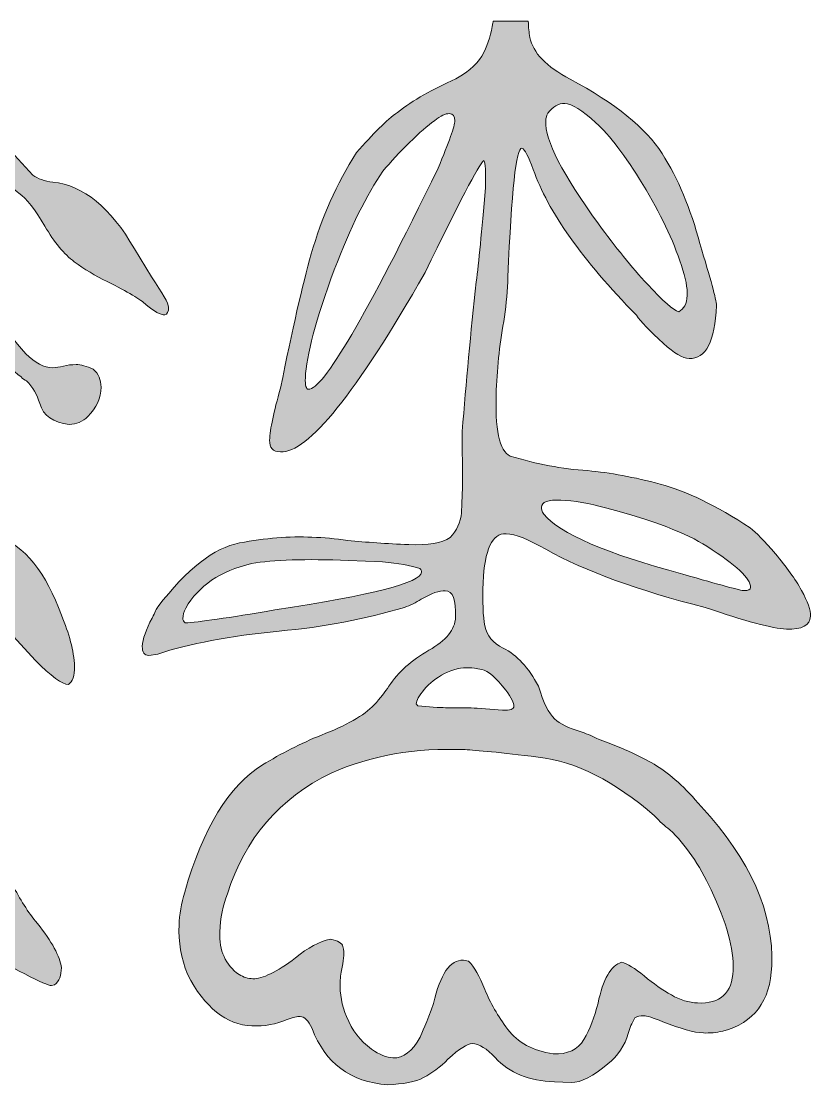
# Model space of a CAD drawing. Header units: inches. Extents: x -1.8 to 7.8, y -48 to 0.
# Drawn here: x 0.818 to 3.483, y -3.591 to 0 of the extents above; entities that cross this region are included whole.
import ezdxf

# ---------------------------------------------------------------- set-up
doc = ezdxf.new("R2010")
doc.units = ezdxf.units.IN
doc.header["$MEASUREMENT"] = 0
doc.layers.add('Layer 1', color=7, linetype='Continuous')

# ---------------------------------------------------------------- blocks, each defined once
blk = doc.blocks.new('block 2')
at = {"layer": 'Layer 1', "true_color": 0x231f20}
h = blk.add_hatch(color=250, dxfattribs=at)
h.dxf.hatch_style = 2
edge = h.paths.add_edge_path()
edge.add_spline(control_points=[(-0.2394, -1.5028), (-0.2394, -1.4958), (-0.2351, -1.4861), (-0.2263, -1.4739), (-0.1809, -1.4215), (-0.1188, -1.3402), (-0.0402, -1.2301), (0.0734, -1.0571), (0.1879, -0.9706), (0.3032, -0.9706), (0.3259, -0.9618), (0.3591, -0.9112), (0.4028, -0.8186), (0.4291, -0.7661), (0.4517, -0.7085), (0.471, -0.6456), (0.5042, -0.5477), (0.5208, -0.4769), (0.5208, -0.4332), (0.5208, -0.3965), (0.5147, -0.3528), (0.5025, -0.3022), (0.4937, -0.2707), (0.4858, -0.255), (0.4789, -0.255), (0.4771, -0.2567), (0.4745, -0.2646), (0.471, -0.2786), (0.4605, -0.303), (0.4527, -0.324), (0.4474, -0.3415), (0.4334, -0.3887), (0.4011, -0.4376), (0.3504, -0.4883), (0.3259, -0.5197), (0.3137, -0.5416), (0.3137, -0.5538), (0.3102, -0.5713), (0.3032, -0.5835), (0.2927, -0.5905), (0.2683, -0.6115), (0.2447, -0.622), (0.222, -0.622), (0.1853, -0.622), (0.1617, -0.6027), (0.1512, -0.5643), (0.1477, -0.5555), (0.1459, -0.5468), (0.1459, -0.5381), (0.1459, -0.5188), (0.1525, -0.5009), (0.1656, -0.4843), (0.1787, -0.4677), (0.1914, -0.4594), (0.2036, -0.4594), (0.2141, -0.4594), (0.2254, -0.4621), (0.2377, -0.4673), (0.2499, -0.4725), (0.2621, -0.4752), (0.2744, -0.4752), (0.2884, -0.4734), (0.3032, -0.4621), (0.319, -0.4411), (0.3836, -0.3484), (0.4159, -0.2567), (0.4159, -0.1658), (0.4159, -0.1169), (0.3993, -0.0741), (0.3661, -0.0374), (0.3591, -0.0286), (0.3521, -0.0194), (0.3452, -0.0099), (0.342, -0.0056), (0.3395, -0.0024), (0.3374, 0), (0.3374, 0), (0.4882, 0), (0.4882, 0), (0.5175, -0.0312), (0.5398, -0.0612), (0.5549, -0.0898), (0.623, -0.2261), (0.6947, -0.3371), (0.7698, -0.4227), (0.7698, -0.4227), (0.7698, -0.4254), (0.7698, -0.4254), (0.7698, -0.4254), (0.8563, -0.5197), (0.8563, -0.5197), (0.8738, -0.5319), (0.8965, -0.5398), (0.9245, -0.5433), (1.0276, -0.5538), (1.1193, -0.6289), (1.1998, -0.7688), (1.1998, -0.7688), (1.2574, -0.8631), (1.2574, -0.8631), (1.2958, -0.919), (1.3151, -0.9531), (1.3151, -0.9654), (1.3151, -0.9811), (1.3107, -0.9898), (1.302, -0.9916), (1.288, -0.9916), (1.267, -0.9802), (1.2391, -0.9575), (1.2216, -0.94), (1.1779, -0.9138), (1.108, -0.8789), (1.0678, -0.8596), (1.0307, -0.8373), (0.9966, -0.812), (0.9625, -0.7867), (0.9293, -0.7465), (0.897, -0.6914), (0.8646, -0.6364), (0.8354, -0.5992), (0.8092, -0.58), (0.7952, -0.5695), (0.7751, -0.5503), (0.7489, -0.5223), (0.7122, -0.4664), (0.6833, -0.4332), (0.6624, -0.4227), (0.6606, -0.4262), (0.6597, -0.4559), (0.6597, -0.5119), (0.665, -0.5748), (0.6676, -0.6359), (0.6676, -0.6954), (0.6676, -0.7845), (0.6759, -0.8557), (0.6925, -0.909), (0.7091, -0.9623), (0.7558, -1.0335), (0.8328, -1.1226), (0.8642, -1.1541), (0.8948, -1.1698), (0.9245, -1.1698), (0.935, -1.1698), (0.9468, -1.1681), (0.9599, -1.1646), (0.973, -1.1611), (0.9874, -1.1594), (1.0031, -1.1594), (1.0189, -1.1594), (1.0381, -1.1646), (1.0608, -1.1751), (1.0783, -1.1908), (1.087, -1.2109), (1.087, -1.2354), (1.087, -1.2721), (1.0722, -1.3053), (1.0425, -1.335), (1.025, -1.3524), (1.004, -1.3612), (0.9796, -1.3612), (0.9254, -1.356), (0.8921, -1.3324), (0.8799, -1.2904), (0.8712, -1.2607), (0.8563, -1.2354), (0.8354, -1.2144), (0.8284, -1.2109), (0.8223, -1.2065), (0.817, -1.2013), (0.7594, -1.1576), (0.7139, -1.0991), (0.6807, -1.0257), (0.6632, -0.9942), (0.6519, -0.9785), (0.6466, -0.9785), (0.6414, -0.9785), (0.6352, -0.9854), (0.6283, -0.9994), (0.5933, -1.1672), (0.5759, -1.2773), (0.5759, -1.3298), (0.5759, -1.3769), (0.5977, -1.4634), (0.6414, -1.5893), (0.6536, -1.6329), (0.665, -1.6653), (0.6755, -1.6863), (0.686, -1.7072), (0.7052, -1.723), (0.7331, -1.7334), (0.8292, -1.7719), (0.9026, -1.8628), (0.9533, -2.0061), (0.9796, -2.0672), (0.9944, -2.1249), (0.9979, -2.1791), (0.9979, -2.2105), (0.9909, -2.2306), (0.9769, -2.2394), (0.956, -2.2394), (0.9184, -2.2123), (0.8642, -2.1581), (0.8642, -2.1581), (0.7541, -2.0375), (0.7541, -2.0375), (0.6719, -1.9082), (0.6108, -1.7684), (0.5706, -1.6181), (0.5706, -1.6146), (0.5693, -1.6089), (0.5667, -1.6011), (0.5641, -1.5932), (0.561, -1.5823), (0.5575, -1.5683), (0.5505, -1.5386), (0.5418, -1.5237), (0.5313, -1.5237), (0.5138, -1.5237), (0.4963, -1.5709), (0.4789, -1.6653), (0.4509, -1.8365), (0.4369, -1.9711), (0.4369, -2.069), (0.4386, -2.1162), (0.4649, -2.1782), (0.5156, -2.2551), (0.5313, -2.2743), (0.5392, -2.2857), (0.5392, -2.2892), (0.5601, -2.3224), (0.5802, -2.339), (0.5995, -2.339), (0.5995, -2.339), (0.6283, -2.3364), (0.6283, -2.3364), (0.6807, -2.3364), (0.7191, -2.3521), (0.7436, -2.3836), (0.7541, -2.3958), (0.7594, -2.4089), (0.7594, -2.4229), (0.7594, -2.4456), (0.7467, -2.4674), (0.7213, -2.4884), (0.696, -2.5094), (0.6737, -2.5199), (0.6545, -2.5199), (0.6265, -2.5199), (0.6029, -2.4998), (0.5837, -2.4596), (0.568, -2.4298), (0.5562, -2.4111), (0.5483, -2.4032), (0.5405, -2.3953), (0.5304, -2.3836), (0.5182, -2.3678), (0.5147, -2.3608), (0.5033, -2.3433), (0.4841, -2.3154), (0.4649, -2.2874), (0.45, -2.2734), (0.4395, -2.2734), (0.4291, -2.2734), (0.4238, -2.2883), (0.4238, -2.318), (0.4238, -2.3617), (0.4395, -2.4456), (0.471, -2.5697), (0.4815, -2.6273), (0.4907, -2.6618), (0.4985, -2.6732), (0.5064, -2.6846), (0.5251, -2.6929), (0.5549, -2.6981), (0.6265, -2.7121), (0.6772, -2.7357), (0.7069, -2.7689), (0.7366, -2.8021), (0.7637, -2.851), (0.7882, -2.9157), (0.8126, -2.9646), (0.8406, -3.0083), (0.8721, -3.0468), (0.921, -3.1079), (0.9481, -3.1577), (0.9533, -3.1962), (0.9533, -3.2224), (0.9455, -3.2416), (0.9297, -3.2539), (0.9297, -3.2539), (0.9193, -3.2565), (0.9193, -3.2565), (0.9105, -3.2565), (0.8808, -3.2434), (0.8301, -3.2172), (0.7253, -3.1647), (0.6562, -3.1166), (0.623, -3.073), (0.5339, -2.9472), (0.4658, -2.8065), (0.4186, -2.6509), (0.4116, -2.6247), (0.4028, -2.5985), (0.3924, -2.5723), (0.3574, -2.4657), (0.3399, -2.3416), (0.3399, -2.2001), (0.3399, -2.1529), (0.3373, -2.1293), (0.3321, -2.1293), (0.3146, -2.1467), (0.2918, -2.1843), (0.2639, -2.242), (0.2202, -2.3014), (0.1984, -2.3608), (0.1984, -2.4202), (0.1984, -2.4202), (0.201, -2.4832), (0.201, -2.4832), (0.201, -2.5566), (0.173, -2.6439), (0.1171, -2.7453), (0.1066, -2.768), (0.0961, -2.7934), (0.0857, -2.8213), (0.0437, -2.9402), (0.0113, -2.9996), (-0.0113, -2.9996), (-0.0288, -2.9996), (-0.0446, -2.9812), (-0.0585, -2.9445), (-0.069, -2.9218), (-0.0743, -2.8816), (-0.0743, -2.8239), (-0.0743, -2.7558), (-0.0708, -2.7007), (-0.0638, -2.6588), (-0.0533, -2.6064), (-0.0349, -2.5627), (-0.0087, -2.5277), (-0.0018, -2.519), (0.0053, -2.5085), (0.0123, -2.4963), (0.0367, -2.4596), (0.0629, -2.4255), (0.0909, -2.394), (0.1014, -2.3836), (0.111, -2.3731), (0.1197, -2.3626), (0.1285, -2.3521), (0.1381, -2.3425), (0.1486, -2.3337), (0.1591, -2.325), (0.1678, -2.3154), (0.1748, -2.3049), (0.1922, -2.2664), (0.2315, -2.1992), (0.2927, -2.1031), (0.3259, -2.0402), (0.3425, -1.9921), (0.3425, -1.9589), (0.3425, -1.9082), (0.3574, -1.8173), (0.3871, -1.6863), (0.3958, -1.667), (0.4002, -1.6469), (0.4002, -1.626), (0.3985, -1.6207), (0.3958, -1.6181), (0.3924, -1.6181), (0.3888, -1.6181), (0.3548, -1.6504), (0.2901, -1.7151), (0.2656, -1.7413), (0.2237, -1.7797), (0.1643, -1.8304), (0.1468, -1.8426), (0.1355, -1.8636), (0.1302, -1.8934), (0.1267, -1.9091), (0.121, -1.9209), (0.1132, -1.9287), (0.1053, -1.9366), (0.0865, -1.9422), (0.0568, -1.9458), (-0.0183, -1.9458), (-0.0559, -1.916), (-0.0559, -1.8566), (-0.0559, -1.8409), (-0.0516, -1.8234), (-0.0428, -1.8042), (-0.0236, -1.7675), (0.0018, -1.7492), (0.0332, -1.7492), (0.0542, -1.7492), (0.0734, -1.7535), (0.0909, -1.7623), (0.1083, -1.771), (0.1241, -1.7754), (0.1381, -1.7754), (0.1643, -1.7719), (0.2001, -1.743), (0.2456, -1.6889), (0.3137, -1.6137), (0.3661, -1.5429), (0.4028, -1.4765), (0.4448, -1.3961), (0.4902, -1.1681), (0.5392, -0.7924), (0.5426, -0.7644), (0.5444, -0.7443), (0.5444, -0.7321), (0.5444, -0.7181), (0.5426, -0.7111), (0.5392, -0.7111), (0.5304, -0.7198), (0.5156, -0.746), (0.4946, -0.7897), (0.4789, -0.8229), (0.4605, -0.8561), (0.4395, -0.8894), (0.4116, -0.9382), (0.3941, -0.982), (0.3871, -1.0204), (0.3574, -1.1969), (0.222, -1.3367), (-0.0192, -1.4398), (-0.0192, -1.4398), (-0.069, -1.4713), (-0.069, -1.4713), (-0.111, -1.4992), (-0.1573, -1.5132), (-0.2079, -1.5132), (-0.2272, -1.5132), (-0.2377, -1.5097), (-0.2394, -1.5028)], knot_values=[0, 0, 0, 0, 1, 1, 1, 2, 2, 2, 3, 3, 3, 4, 4, 4, 5, 5, 5, 6, 6, 6, 7, 7, 7, 8, 8, 8, 9, 9, 9, 10, 10, 10, 11, 11, 11, 12, 12, 12, 13, 13, 13, 14, 14, 14, 15, 15, 15, 16, 16, 16, 17, 17, 17, 18, 18, 18, 19, 19, 19, 20, 20, 20, 21, 21, 21, 22, 22, 22, 23, 23, 23, 24, 24, 24, 25, 25, 25, 26, 26, 26, 27, 27, 27, 28, 28, 28, 29, 29, 29, 30, 30, 30, 31, 31, 31, 32, 32, 32, 33, 33, 33, 34, 34, 34, 35, 35, 35, 36, 36, 36, 37, 37, 37, 38, 38, 38, 39, 39, 39, 40, 40, 40, 41, 41, 41, 42, 42, 42, 43, 43, 43, 44, 44, 44, 45, 45, 45, 46, 46, 46, 47, 47, 47, 48, 48, 48, 49, 49, 49, 50, 50, 50, 51, 51, 51, 52, 52, 52, 53, 53, 53, 54, 54, 54, 55, 55, 55, 56, 56, 56, 57, 57, 57, 58, 58, 58, 59, 59, 59, 60, 60, 60, 61, 61, 61, 62, 62, 62, 63, 63, 63, 64, 64, 64, 65, 65, 65, 66, 66, 66, 67, 67, 67, 68, 68, 68, 69, 69, 69, 70, 70, 70, 71, 71, 71, 72, 72, 72, 73, 73, 73, 74, 74, 74, 75, 75, 75, 76, 76, 76, 77, 77, 77, 78, 78, 78, 79, 79, 79, 80, 80, 80, 81, 81, 81, 82, 82, 82, 83, 83, 83, 84, 84, 84, 85, 85, 85, 86, 86, 86, 87, 87, 87, 88, 88, 88, 89, 89, 89, 90, 90, 90, 91, 91, 91, 92, 92, 92, 93, 93, 93, 94, 94, 94, 95, 95, 95, 96, 96, 96, 97, 97, 97, 98, 98, 98, 99, 99, 99, 100, 100, 100, 101, 101, 101, 102, 102, 102, 103, 103, 103, 104, 104, 104, 105, 105, 105, 106, 106, 106, 107, 107, 107, 108, 108, 108, 109, 109, 109, 110, 110, 110, 111, 111, 111, 112, 112, 112, 113, 113, 113, 114, 114, 114, 115, 115, 115, 116, 116, 116, 117, 117, 117, 118, 118, 118, 119, 119, 119, 120, 120, 120, 121, 121, 121, 122, 122, 122, 123, 123, 123, 124, 124, 124, 125, 125, 125, 126, 126, 126, 127, 127, 127, 128, 128, 128, 129, 129, 129, 130, 130, 130, 131, 131, 131, 132, 132, 132, 133, 133, 133, 134, 134, 134, 135, 135, 135, 136, 136, 136, 137, 137, 137, 138, 138, 138, 139, 139, 139, 140, 140, 140, 141, 141, 141, 142, 142, 142, 143, 143, 143, 144, 144, 144, 145, 145, 145, 145], degree=3, periodic=1)
h = blk.add_hatch(color=250, dxfattribs=at)
h.dxf.hatch_style = 2
edge = h.paths.add_edge_path()
edge.add_spline(control_points=[(1.2488, -2.1417), (1.2488, -2.1417), (1.2785, -2.137), (1.2785, -2.137), (1.3842, -2.102), (1.521, -2.0761), (1.689, -2.0593), (1.839, -2.0458), (1.9798, -2.0191), (2.1113, -1.9792), (2.1313, -1.9722), (2.1504, -1.9631), (2.1685, -1.952), (2.2028, -1.9318), (2.2298, -1.9221), (2.2494, -1.9229), (2.2749, -1.9239), (2.2865, -1.9539), (2.2841, -2.0128), (2.2824, -2.0541), (2.2524, -2.0912), (2.194, -2.1242), (2.1355, -2.1573), (2.0906, -2.1978), (2.0591, -2.2456), (2.0465, -2.2648), (2.0299, -2.2858), (2.0093, -2.3085), (1.9744, -2.3445), (1.915, -2.3785), (1.831, -2.4105), (1.761, -2.4391), (1.6947, -2.4728), (1.6321, -2.5115), (1.519, -2.5817), (1.4316, -2.7247), (1.3696, -2.9406), (1.3582, -2.9795), (1.3517, -3.0166), (1.3503, -3.0519), (1.348, -3.1089), (1.3575, -3.1644), (1.3789, -3.2184), (1.4373, -3.331), (1.5096, -3.389), (1.5961, -3.3926), (1.6393, -3.3943), (1.679, -3.3871), (1.7151, -3.3709), (1.735, -3.3638), (1.7499, -3.3605), (1.7597, -3.3609), (1.7735, -3.3614), (1.7867, -3.3748), (1.7994, -3.4009), (1.8438, -3.5188), (1.9288, -3.5823), (2.0543, -3.5913), (2.1075, -3.5896), (2.1482, -3.5814), (2.1763, -3.5668), (2.2045, -3.5522), (2.2319, -3.5317), (2.2585, -3.5052), (2.2974, -3.4695), (2.3246, -3.4518), (2.3404, -3.4525), (2.364, -3.4534), (2.3899, -3.4693), (2.4181, -3.4999), (2.4652, -3.5511), (2.532, -3.5784), (2.6184, -3.5819), (2.6184, -3.5819), (2.6744, -3.5842), (2.6744, -3.5842), (2.7079, -3.5836), (2.7491, -3.5626), (2.798, -3.5213), (2.8326, -3.4933), (2.8556, -3.4588), (2.8672, -3.4179), (2.8718, -3.4004), (2.8794, -3.383), (2.89, -3.3657), (2.898, -3.3602), (2.908, -3.3576), (2.9198, -3.3581), (2.9296, -3.3585), (2.9509, -3.3653), (2.9839, -3.3784), (3.0439, -3.4026), (3.0896, -3.4152), (3.121, -3.4165), (3.1426, -3.4174), (3.1644, -3.4153), (3.1862, -3.4103), (3.2916, -3.3831), (3.3468, -3.3096), (3.3517, -3.1898), (3.359, -3.0111), (3.2797, -2.8317), (3.1139, -2.6518), (3.0594, -2.5886), (3.0092, -2.5427), (2.9631, -2.5143), (2.9171, -2.4858), (2.8523, -2.4561), (2.769, -2.4252), (2.742, -2.4123), (2.7207, -2.4035), (2.7051, -2.3989), (2.6662, -2.3875), (2.6373, -2.3731), (2.6184, -2.3556), (2.5994, -2.3381), (2.5812, -2.3014), (2.5638, -2.2456), (2.531, -2.1833), (2.4914, -2.1404), (2.4451, -2.1168), (2.4104, -2.0996), (2.3898, -2.0747), (2.3833, -2.042), (2.3767, -2.0092), (2.3748, -1.9604), (2.3774, -1.8956), (2.382, -1.7836), (2.4079, -1.7286), (2.455, -1.7306), (2.4864, -1.7318), (2.531, -1.7494), (2.5886, -1.7832), (2.7233, -1.8576), (2.9026, -1.923), (3.1266, -1.9793), (3.2624, -2.0262), (3.3539, -2.0506), (3.4011, -2.0526), (3.4541, -2.0547), (3.4813, -2.0401), (3.4826, -2.0087), (3.4834, -1.989), (3.4732, -1.9601), (3.4522, -1.9218), (3.4311, -1.8836), (3.4018, -1.8426), (3.3642, -1.7987), (3.3266, -1.7549), (3.2983, -1.7257), (3.2793, -1.7111), (3.1643, -1.6356), (3.063, -1.5862), (2.9754, -1.5629), (2.8878, -1.5397), (2.8058, -1.5245), (2.7294, -1.5174), (2.645, -1.5121), (2.558, -1.4957), (2.4687, -1.4684), (2.432, -1.4512), (2.4163, -1.3768), (2.4217, -1.2452), (2.4251, -1.1626), (2.4344, -1.0804), (2.4495, -0.9984), (2.4553, -0.9534), (2.4591, -0.9083), (2.4609, -0.8631), (2.4728, -0.5724), (2.4886, -0.4274), (2.5082, -0.4282), (2.5179, -0.4325), (2.5307, -0.4567), (2.5466, -0.5006), (2.5959, -0.6423), (2.7122, -0.8065), (2.8954, -0.993), (2.9083, -1.0132), (2.9385, -1.0449), (2.986, -1.0882), (3.022, -1.1211), (3.0508, -1.138), (3.0724, -1.1389), (3.1294, -1.1412), (3.1604, -1.0815), (3.1653, -0.9597), (3.1642, -0.94), (3.1454, -0.8704), (3.109, -0.7508), (3.0783, -0.6335), (3.0357, -0.5319), (2.9812, -0.446), (2.9267, -0.3602), (2.8233, -0.2768), (2.6712, -0.1958), (2.5903, -0.1531), (2.545, -0.106), (2.5353, -0.0544), (2.5319, -0.0381), (2.5301, -0.0199), (2.5297, 0), (2.5297, 0), (2.4112, 0), (2.4112, 0), (2.411, -0.0017), (2.4106, -0.0034), (2.4104, -0.0051), (2.405, -0.0403), (2.3948, -0.0738), (2.3797, -0.1056), (2.3646, -0.1375), (2.333, -0.1672), (2.2846, -0.1947), (2.2065, -0.2289), (2.141, -0.2666), (2.0881, -0.3077), (2.0517, -0.3338), (2.0055, -0.3791), (1.9498, -0.4437), (1.8825, -0.5492), (1.8316, -0.6632), (1.7971, -0.7858), (1.7672, -0.8908), (1.7325, -1.0419), (1.693, -1.239), (1.67, -1.3188), (1.6578, -1.3773), (1.6563, -1.4146), (1.6552, -1.4401), (1.6675, -1.4534), (1.693, -1.4544), (1.7853, -1.4582), (1.948, -1.2563), (2.1811, -0.8487), (2.295, -0.6133), (2.3612, -0.4871), (2.3796, -0.4701), (2.3852, -0.4783), (2.3869, -0.5088), (2.3847, -0.5618), (2.3727, -0.7109), (2.3625, -0.8168), (2.354, -0.8794), (2.3352, -1.0518), (2.3194, -1.2203), (2.3068, -1.3851), (2.3058, -1.4106), (2.306, -1.4416), (2.3074, -1.4781), (2.3089, -1.5146), (2.3079, -1.575), (2.3044, -1.6595), (2.3011, -1.6928), (2.2881, -1.7208), (2.2656, -1.7435), (2.2373, -1.762), (2.1907, -1.7699), (2.1259, -1.7673), (2.0512, -1.7642), (1.9826, -1.7595), (1.9199, -1.753), (1.8788, -1.7474), (1.8386, -1.7437), (1.7993, -1.7421), (1.7227, -1.739), (1.6413, -1.7455), (1.555, -1.7617), (1.4688, -1.7778), (1.3768, -1.8498), (1.2791, -1.9776), (1.2749, -1.9834), (1.2685, -1.9959), (1.2598, -2.0152), (1.2386, -2.0538), (1.2274, -2.0858), (1.2264, -2.1113), (1.2256, -2.1309), (1.233, -2.1411), (1.2488, -2.1417)], knot_values=[0, 0, 0, 0, 1, 1, 1, 2, 2, 2, 3, 3, 3, 4, 4, 4, 5, 5, 5, 6, 6, 6, 7, 7, 7, 8, 8, 8, 9, 9, 9, 10, 10, 10, 11, 11, 11, 12, 12, 12, 13, 13, 13, 14, 14, 14, 15, 15, 15, 16, 16, 16, 17, 17, 17, 18, 18, 18, 19, 19, 19, 20, 20, 20, 21, 21, 21, 22, 22, 22, 23, 23, 23, 24, 24, 24, 25, 25, 25, 26, 26, 26, 27, 27, 27, 28, 28, 28, 29, 29, 29, 30, 30, 30, 31, 31, 31, 32, 32, 32, 33, 33, 33, 34, 34, 34, 35, 35, 35, 36, 36, 36, 37, 37, 37, 38, 38, 38, 39, 39, 39, 40, 40, 40, 41, 41, 41, 42, 42, 42, 43, 43, 43, 44, 44, 44, 45, 45, 45, 46, 46, 46, 47, 47, 47, 48, 48, 48, 49, 49, 49, 50, 50, 50, 51, 51, 51, 52, 52, 52, 53, 53, 53, 54, 54, 54, 55, 55, 55, 56, 56, 56, 57, 57, 57, 58, 58, 58, 59, 59, 59, 60, 60, 60, 61, 61, 61, 62, 62, 62, 63, 63, 63, 64, 64, 64, 65, 65, 65, 66, 66, 66, 67, 67, 67, 68, 68, 68, 69, 69, 69, 70, 70, 70, 71, 71, 71, 72, 72, 72, 73, 73, 73, 74, 74, 74, 75, 75, 75, 76, 76, 76, 77, 77, 77, 78, 78, 78, 79, 79, 79, 80, 80, 80, 81, 81, 81, 82, 82, 82, 83, 83, 83, 84, 84, 84, 85, 85, 85, 86, 86, 86, 87, 87, 87, 88, 88, 88, 89, 89, 89, 90, 90, 90, 91, 91, 91, 92, 92, 92, 93, 93, 93, 93], degree=3, periodic=1)
edge = h.paths.add_edge_path()
edge.add_spline(control_points=[(2.6397, -1.6171), (2.6829, -1.6189), (2.7347, -1.6279), (2.795, -1.6441), (2.9527, -1.686), (3.065, -1.7289), (3.1321, -1.773), (3.2318, -1.8361), (3.2811, -1.8824), (3.2799, -1.9118), (3.2796, -1.9197), (3.2725, -1.9233), (3.2588, -1.9228), (3.247, -1.9223), (3.1779, -1.9037), (3.0515, -1.8671), (2.7927, -1.7975), (2.636, -1.7301), (2.5817, -1.6649), (2.5762, -1.6548), (2.5735, -1.6469), (2.5738, -1.641), (2.5745, -1.6233), (2.5965, -1.6153), (2.6397, -1.6171)], knot_values=[0, 0, 0, 0, 1, 1, 1, 2, 2, 2, 3, 3, 3, 4, 4, 4, 5, 5, 5, 6, 6, 6, 7, 7, 7, 8, 8, 8, 8], degree=3, periodic=1)
edge = h.paths.add_edge_path()
edge.add_spline(control_points=[(2.5957, -0.3107), (2.6123, -0.2878), (2.6315, -0.2768), (2.6531, -0.2777), (2.6767, -0.2786), (2.7117, -0.3003), (2.7582, -0.3425), (2.8046, -0.3847), (2.8574, -0.4542), (2.9164, -0.5511), (2.9754, -0.648), (3.0189, -0.7393), (3.0469, -0.825), (3.0609, -0.8669), (3.0674, -0.9007), (3.0664, -0.9262), (3.0652, -0.9537), (3.0556, -0.972), (3.0376, -0.9811), (3.02, -0.9764), (2.9849, -0.9455), (2.9322, -0.8882), (2.8794, -0.831), (2.8241, -0.7628), (2.7664, -0.6837), (2.6452, -0.5174), (2.586, -0.4018), (2.5887, -0.337), (2.5891, -0.3272), (2.5914, -0.3184), (2.5957, -0.3107)], knot_values=[0, 0, 0, 0, 1, 1, 1, 2, 2, 2, 3, 3, 3, 4, 4, 4, 5, 5, 5, 6, 6, 6, 7, 7, 7, 8, 8, 8, 9, 9, 9, 10, 10, 10, 10], degree=3, periodic=1)
edge = h.paths.add_edge_path()
edge.add_spline(control_points=[(2.2251, -0.4963), (1.9823, -0.996), (1.8363, -1.2448), (1.7872, -1.2428), (1.7794, -1.2425), (1.776, -1.2296), (1.777, -1.2041), (1.7801, -1.1294), (1.8126, -1.0078), (1.8746, -0.8391), (1.9296, -0.6958), (1.9843, -0.5849), (2.0387, -0.5064), (2.0656, -0.474), (2.0954, -0.4418), (2.1282, -0.4097), (2.1959, -0.3436), (2.2405, -0.311), (2.2621, -0.3119), (2.2758, -0.3124), (2.2824, -0.3206), (2.2818, -0.3363), (2.281, -0.354), (2.2621, -0.4073), (2.2251, -0.4963)], knot_values=[0, 0, 0, 0, 1, 1, 1, 2, 2, 2, 3, 3, 3, 4, 4, 4, 5, 5, 5, 6, 6, 6, 7, 7, 7, 8, 8, 8, 8], degree=3, periodic=1)
edge = h.paths.add_edge_path()
edge.add_spline(control_points=[(2.5629, -2.4846), (2.6902, -2.4997), (2.8213, -2.566), (2.9562, -2.6837), (2.9731, -2.7021), (2.9902, -2.7176), (3.0074, -2.7301), (3.0605, -2.7794), (3.1069, -2.8473), (3.1467, -2.9335), (3.1993, -3.0419), (3.2242, -3.1325), (3.2212, -3.2051), (3.2181, -3.2817), (3.1782, -3.3185), (3.1016, -3.3153), (3.0721, -3.3141), (3.0424, -3.3051), (3.0127, -3.2881), (2.9828, -3.2712), (2.9522, -3.2498), (2.9208, -3.2238), (2.8894, -3.198), (2.864, -3.1827), (2.8445, -3.1779), (2.8087, -3.1883), (2.7822, -3.2344), (2.7651, -3.3164), (2.7533, -3.3631), (2.7374, -3.4038), (2.7173, -3.4384), (2.6971, -3.473), (2.6625, -3.4893), (2.6135, -3.4873), (2.545, -3.4766), (2.494, -3.4489), (2.4604, -3.4043), (2.4268, -3.3596), (2.4011, -3.3148), (2.3833, -3.2698), (2.3654, -3.2248), (2.347, -3.193), (2.3281, -3.1745), (2.3281, -3.1745), (2.3106, -3.1709), (2.3106, -3.1709), (2.2654, -3.169), (2.2319, -3.2178), (2.2101, -3.3173), (2.1859, -3.3812), (2.1706, -3.419), (2.1642, -3.4305), (2.1386, -3.4787), (2.1081, -3.502), (2.0728, -3.5006), (2.0512, -3.4997), (2.027, -3.4899), (2.0002, -3.471), (1.9619, -3.4439), (1.9339, -3.4074), (1.9161, -3.3614), (1.9, -3.3233), (1.8927, -3.2847), (1.8943, -3.2454), (1.8951, -3.2258), (1.8973, -3.2086), (1.9009, -3.194), (1.9044, -3.1794), (1.9064, -3.1662), (1.9069, -3.1544), (1.9072, -3.1465), (1.9061, -3.1366), (1.9037, -3.1247), (1.9012, -3.1128), (1.8873, -3.1044), (1.8619, -3.0994), (1.8242, -3.1077), (1.785, -3.1287), (1.7442, -3.1625), (1.6793, -3.211), (1.6311, -3.2346), (1.5997, -3.2333), (1.5839, -3.2327), (1.5684, -3.2281), (1.553, -3.2196), (1.5071, -3.1863), (1.4855, -3.1382), (1.4881, -3.0753), (1.49, -3.0281), (1.4986, -2.9852), (1.514, -2.9465), (1.5728, -2.76), (1.6895, -2.6241), (1.8642, -2.5387), (1.9984, -2.4793), (2.149, -2.453), (2.316, -2.4598), (2.3533, -2.4613), (2.4356, -2.4696), (2.5629, -2.4846)], knot_values=[0, 0, 0, 0, 1, 1, 1, 2, 2, 2, 3, 3, 3, 4, 4, 4, 5, 5, 5, 6, 6, 6, 7, 7, 7, 8, 8, 8, 9, 9, 9, 10, 10, 10, 11, 11, 11, 12, 12, 12, 13, 13, 13, 14, 14, 14, 15, 15, 15, 16, 16, 16, 17, 17, 17, 18, 18, 18, 19, 19, 19, 20, 20, 20, 21, 21, 21, 22, 22, 22, 23, 23, 23, 24, 24, 24, 25, 25, 25, 26, 26, 26, 27, 27, 27, 28, 28, 28, 29, 29, 29, 30, 30, 30, 31, 31, 31, 32, 32, 32, 33, 33, 33, 33], degree=3, periodic=1)
edge = h.paths.add_edge_path()
edge.add_spline(control_points=[(2.3332, -2.1831), (2.3391, -2.1833), (2.3523, -2.1853), (2.3728, -2.1891), (2.3933, -2.1929), (2.4204, -2.2161), (2.4541, -2.2588), (2.4727, -2.2852), (2.4818, -2.3033), (2.4814, -2.3131), (2.481, -2.3229), (2.468, -2.3273), (2.4425, -2.3262), (2.4425, -2.3262), (2.3572, -2.3198), (2.3572, -2.3198), (2.3296, -2.3187), (2.3046, -2.3182), (2.282, -2.3182), (2.2593, -2.3183), (2.2392, -2.3179), (2.2215, -2.3172), (2.2215, -2.3172), (2.1568, -2.3116), (2.1568, -2.3116), (2.1568, -2.3116), (2.1511, -2.3055), (2.1511, -2.3055), (2.1516, -2.2937), (2.1606, -2.2774), (2.1782, -2.2564), (2.1958, -2.2355), (2.2186, -2.2177), (2.2468, -2.2031), (2.2749, -2.1886), (2.3038, -2.1818), (2.3332, -2.1831)], knot_values=[0, 0, 0, 0, 1, 1, 1, 2, 2, 2, 3, 3, 3, 4, 4, 4, 5, 5, 5, 6, 6, 6, 7, 7, 7, 8, 8, 8, 9, 9, 9, 10, 10, 10, 11, 11, 11, 12, 12, 12, 12], degree=3, periodic=1)
edge = h.paths.add_edge_path()
edge.add_spline(control_points=[(1.3734, -1.9815), (1.4158, -1.9065), (1.4896, -1.8564), (1.595, -1.8312), (1.6683, -1.8184), (1.7776, -1.815), (1.923, -1.821), (1.923, -1.821), (2.0379, -1.8257), (2.0379, -1.8257), (2.0909, -1.8298), (2.1329, -1.8374), (2.1639, -1.8485), (2.1677, -1.8526), (2.1695, -1.8566), (2.1693, -1.8605), (2.1679, -1.8959), (2.0028, -1.9384), (1.6742, -1.9879), (1.5156, -2.0149), (1.4147, -2.0295), (1.3713, -2.0316), (1.3656, -2.0274), (1.3629, -2.0224), (1.3631, -2.0165), (1.3635, -2.0067), (1.3669, -1.995), (1.3734, -1.9815)], knot_values=[0, 0, 0, 0, 1, 1, 1, 2, 2, 2, 3, 3, 3, 4, 4, 4, 5, 5, 5, 6, 6, 6, 7, 7, 7, 8, 8, 8, 9, 9, 9, 9], degree=3, periodic=1)
at = {"layer": 'Layer 1', "lineweight": 0}
for points, knots in [([(-0.2394, -1.5028), (-0.2394, -1.4958), (-0.2351, -1.4861), (-0.2263, -1.4739), (-0.1809, -1.4215), (-0.1188, -1.3402), (-0.0402, -1.2301), (0.0734, -1.0571), (0.1879, -0.9706), (0.3032, -0.9706), (0.3259, -0.9618), (0.3591, -0.9112), (0.4028, -0.8186), (0.4291, -0.7661), (0.4517, -0.7085), (0.471, -0.6456), (0.5042, -0.5477), (0.5208, -0.4769), (0.5208, -0.4332), (0.5208, -0.3965), (0.5147, -0.3528), (0.5025, -0.3022), (0.4937, -0.2707), (0.4858, -0.255), (0.4789, -0.255), (0.4771, -0.2567), (0.4745, -0.2646), (0.471, -0.2786), (0.4605, -0.303), (0.4527, -0.324), (0.4474, -0.3415), (0.4334, -0.3887), (0.4011, -0.4376), (0.3504, -0.4883), (0.3259, -0.5197), (0.3137, -0.5416), (0.3137, -0.5538), (0.3102, -0.5713), (0.3032, -0.5835), (0.2927, -0.5905), (0.2683, -0.6115), (0.2447, -0.622), (0.222, -0.622), (0.1853, -0.622), (0.1617, -0.6027), (0.1512, -0.5643), (0.1477, -0.5555), (0.1459, -0.5468), (0.1459, -0.5381), (0.1459, -0.5188), (0.1525, -0.5009), (0.1656, -0.4843), (0.1787, -0.4677), (0.1914, -0.4594), (0.2036, -0.4594), (0.2141, -0.4594), (0.2254, -0.4621), (0.2377, -0.4673), (0.2499, -0.4725), (0.2621, -0.4752), (0.2744, -0.4752), (0.2884, -0.4734), (0.3032, -0.4621), (0.319, -0.4411), (0.3836, -0.3484), (0.4159, -0.2567), (0.4159, -0.1658), (0.4159, -0.1169), (0.3993, -0.0741), (0.3661, -0.0374), (0.3591, -0.0286), (0.3521, -0.0194), (0.3452, -0.0099), (0.342, -0.0056), (0.3395, -0.0024), (0.3374, 0), (0.3374, 0), (0.4882, 0), (0.4882, 0), (0.5175, -0.0312), (0.5398, -0.0612), (0.5549, -0.0898), (0.623, -0.2261), (0.6947, -0.3371), (0.7698, -0.4227), (0.7698, -0.4227), (0.7698, -0.4254), (0.7698, -0.4254), (0.7698, -0.4254), (0.8563, -0.5197), (0.8563, -0.5197), (0.8738, -0.5319), (0.8965, -0.5398), (0.9245, -0.5433), (1.0276, -0.5538), (1.1193, -0.6289), (1.1998, -0.7688), (1.1998, -0.7688), (1.2574, -0.8631), (1.2574, -0.8631), (1.2958, -0.919), (1.3151, -0.9531), (1.3151, -0.9654), (1.3151, -0.9811), (1.3107, -0.9898), (1.302, -0.9916), (1.288, -0.9916), (1.267, -0.9802), (1.2391, -0.9575), (1.2216, -0.94), (1.1779, -0.9138), (1.108, -0.8789), (1.0678, -0.8596), (1.0307, -0.8373), (0.9966, -0.812), (0.9625, -0.7867), (0.9293, -0.7465), (0.897, -0.6914), (0.8646, -0.6364), (0.8354, -0.5992), (0.8092, -0.58), (0.7952, -0.5695), (0.7751, -0.5503), (0.7489, -0.5223), (0.7122, -0.4664), (0.6833, -0.4332), (0.6624, -0.4227), (0.6606, -0.4262), (0.6597, -0.4559), (0.6597, -0.5119), (0.665, -0.5748), (0.6676, -0.6359), (0.6676, -0.6954), (0.6676, -0.7845), (0.6759, -0.8557), (0.6925, -0.909), (0.7091, -0.9623), (0.7558, -1.0335), (0.8328, -1.1226), (0.8642, -1.1541), (0.8948, -1.1698), (0.9245, -1.1698), (0.935, -1.1698), (0.9468, -1.1681), (0.9599, -1.1646), (0.973, -1.1611), (0.9874, -1.1594), (1.0031, -1.1594), (1.0189, -1.1594), (1.0381, -1.1646), (1.0608, -1.1751), (1.0783, -1.1908), (1.087, -1.2109), (1.087, -1.2354), (1.087, -1.2721), (1.0722, -1.3053), (1.0425, -1.335), (1.025, -1.3524), (1.004, -1.3612), (0.9796, -1.3612), (0.9254, -1.356), (0.8921, -1.3324), (0.8799, -1.2904), (0.8712, -1.2607), (0.8563, -1.2354), (0.8354, -1.2144), (0.8284, -1.2109), (0.8223, -1.2065), (0.817, -1.2013), (0.7594, -1.1576), (0.7139, -1.0991), (0.6807, -1.0257), (0.6632, -0.9942), (0.6519, -0.9785), (0.6466, -0.9785), (0.6414, -0.9785), (0.6352, -0.9854), (0.6283, -0.9994), (0.5933, -1.1672), (0.5759, -1.2773), (0.5759, -1.3298), (0.5759, -1.3769), (0.5977, -1.4634), (0.6414, -1.5893), (0.6536, -1.6329), (0.665, -1.6653), (0.6755, -1.6863), (0.686, -1.7072), (0.7052, -1.723), (0.7331, -1.7334), (0.8292, -1.7719), (0.9026, -1.8628), (0.9533, -2.0061), (0.9796, -2.0672), (0.9944, -2.1249), (0.9979, -2.1791), (0.9979, -2.2105), (0.9909, -2.2306), (0.9769, -2.2394), (0.956, -2.2394), (0.9184, -2.2123), (0.8642, -2.1581), (0.8642, -2.1581), (0.7541, -2.0375), (0.7541, -2.0375), (0.6719, -1.9082), (0.6108, -1.7684), (0.5706, -1.6181), (0.5706, -1.6146), (0.5693, -1.6089), (0.5667, -1.6011), (0.5641, -1.5932), (0.561, -1.5823), (0.5575, -1.5683), (0.5505, -1.5386), (0.5418, -1.5237), (0.5313, -1.5237), (0.5138, -1.5237), (0.4963, -1.5709), (0.4789, -1.6653), (0.4509, -1.8365), (0.4369, -1.9711), (0.4369, -2.069), (0.4386, -2.1162), (0.4649, -2.1782), (0.5156, -2.2551), (0.5313, -2.2743), (0.5392, -2.2857), (0.5392, -2.2892), (0.5601, -2.3224), (0.5802, -2.339), (0.5995, -2.339), (0.5995, -2.339), (0.6283, -2.3364), (0.6283, -2.3364), (0.6807, -2.3364), (0.7191, -2.3521), (0.7436, -2.3836), (0.7541, -2.3958), (0.7594, -2.4089), (0.7594, -2.4229), (0.7594, -2.4456), (0.7467, -2.4674), (0.7213, -2.4884), (0.696, -2.5094), (0.6737, -2.5199), (0.6545, -2.5199), (0.6265, -2.5199), (0.6029, -2.4998), (0.5837, -2.4596), (0.568, -2.4298), (0.5562, -2.4111), (0.5483, -2.4032), (0.5405, -2.3953), (0.5304, -2.3836), (0.5182, -2.3678), (0.5147, -2.3608), (0.5033, -2.3433), (0.4841, -2.3154), (0.4649, -2.2874), (0.45, -2.2734), (0.4395, -2.2734), (0.4291, -2.2734), (0.4238, -2.2883), (0.4238, -2.318), (0.4238, -2.3617), (0.4395, -2.4456), (0.471, -2.5697), (0.4815, -2.6273), (0.4907, -2.6618), (0.4985, -2.6732), (0.5064, -2.6846), (0.5251, -2.6929), (0.5549, -2.6981), (0.6265, -2.7121), (0.6772, -2.7357), (0.7069, -2.7689), (0.7366, -2.8021), (0.7637, -2.851), (0.7882, -2.9157), (0.8126, -2.9646), (0.8406, -3.0083), (0.8721, -3.0468), (0.921, -3.1079), (0.9481, -3.1577), (0.9533, -3.1962), (0.9533, -3.2224), (0.9455, -3.2416), (0.9297, -3.2539), (0.9297, -3.2539), (0.9193, -3.2565), (0.9193, -3.2565), (0.9105, -3.2565), (0.8808, -3.2434), (0.8301, -3.2172), (0.7253, -3.1647), (0.6562, -3.1166), (0.623, -3.073), (0.5339, -2.9472), (0.4658, -2.8065), (0.4186, -2.6509), (0.4116, -2.6247), (0.4028, -2.5985), (0.3924, -2.5723), (0.3574, -2.4657), (0.3399, -2.3416), (0.3399, -2.2001), (0.3399, -2.1529), (0.3373, -2.1293), (0.3321, -2.1293), (0.3146, -2.1467), (0.2918, -2.1843), (0.2639, -2.242), (0.2202, -2.3014), (0.1984, -2.3608), (0.1984, -2.4202), (0.1984, -2.4202), (0.201, -2.4832), (0.201, -2.4832), (0.201, -2.5566), (0.173, -2.6439), (0.1171, -2.7453), (0.1066, -2.768), (0.0961, -2.7934), (0.0857, -2.8213), (0.0437, -2.9402), (0.0113, -2.9996), (-0.0113, -2.9996), (-0.0288, -2.9996), (-0.0446, -2.9812), (-0.0585, -2.9445), (-0.069, -2.9218), (-0.0743, -2.8816), (-0.0743, -2.8239), (-0.0743, -2.7558), (-0.0708, -2.7007), (-0.0638, -2.6588), (-0.0533, -2.6064), (-0.0349, -2.5627), (-0.0087, -2.5277), (-0.0018, -2.519), (0.0053, -2.5085), (0.0123, -2.4963), (0.0367, -2.4596), (0.0629, -2.4255), (0.0909, -2.394), (0.1014, -2.3836), (0.111, -2.3731), (0.1197, -2.3626), (0.1285, -2.3521), (0.1381, -2.3425), (0.1486, -2.3337), (0.1591, -2.325), (0.1678, -2.3154), (0.1748, -2.3049), (0.1922, -2.2664), (0.2315, -2.1992), (0.2927, -2.1031), (0.3259, -2.0402), (0.3425, -1.9921), (0.3425, -1.9589), (0.3425, -1.9082), (0.3574, -1.8173), (0.3871, -1.6863), (0.3958, -1.667), (0.4002, -1.6469), (0.4002, -1.626), (0.3985, -1.6207), (0.3958, -1.6181), (0.3924, -1.6181), (0.3888, -1.6181), (0.3548, -1.6504), (0.2901, -1.7151), (0.2656, -1.7413), (0.2237, -1.7797), (0.1643, -1.8304), (0.1468, -1.8426), (0.1355, -1.8636), (0.1302, -1.8934), (0.1267, -1.9091), (0.121, -1.9209), (0.1132, -1.9287), (0.1053, -1.9366), (0.0865, -1.9422), (0.0568, -1.9458), (-0.0183, -1.9458), (-0.0559, -1.916), (-0.0559, -1.8566), (-0.0559, -1.8409), (-0.0516, -1.8234), (-0.0428, -1.8042), (-0.0236, -1.7675), (0.0018, -1.7492), (0.0332, -1.7492), (0.0542, -1.7492), (0.0734, -1.7535), (0.0909, -1.7623), (0.1083, -1.771), (0.1241, -1.7754), (0.1381, -1.7754), (0.1643, -1.7719), (0.2001, -1.743), (0.2456, -1.6889), (0.3137, -1.6137), (0.3661, -1.5429), (0.4028, -1.4765), (0.4448, -1.3961), (0.4902, -1.1681), (0.5392, -0.7924), (0.5426, -0.7644), (0.5444, -0.7443), (0.5444, -0.7321), (0.5444, -0.7181), (0.5426, -0.7111), (0.5392, -0.7111), (0.5304, -0.7198), (0.5156, -0.746), (0.4946, -0.7897), (0.4789, -0.8229), (0.4605, -0.8561), (0.4395, -0.8894), (0.4116, -0.9382), (0.3941, -0.982), (0.3871, -1.0204), (0.3574, -1.1969), (0.222, -1.3367), (-0.0192, -1.4398), (-0.0192, -1.4398), (-0.069, -1.4713), (-0.069, -1.4713), (-0.111, -1.4992), (-0.1573, -1.5132), (-0.2079, -1.5132), (-0.2272, -1.5132), (-0.2377, -1.5097), (-0.2394, -1.5028)], [0, 0, 0, 0, 1, 1, 1, 2, 2, 2, 3, 3, 3, 4, 4, 4, 5, 5, 5, 6, 6, 6, 7, 7, 7, 8, 8, 8, 9, 9, 9, 10, 10, 10, 11, 11, 11, 12, 12, 12, 13, 13, 13, 14, 14, 14, 15, 15, 15, 16, 16, 16, 17, 17, 17, 18, 18, 18, 19, 19, 19, 20, 20, 20, 21, 21, 21, 22, 22, 22, 23, 23, 23, 24, 24, 24, 25, 25, 25, 26, 26, 26, 27, 27, 27, 28, 28, 28, 29, 29, 29, 30, 30, 30, 31, 31, 31, 32, 32, 32, 33, 33, 33, 34, 34, 34, 35, 35, 35, 36, 36, 36, 37, 37, 37, 38, 38, 38, 39, 39, 39, 40, 40, 40, 41, 41, 41, 42, 42, 42, 43, 43, 43, 44, 44, 44, 45, 45, 45, 46, 46, 46, 47, 47, 47, 48, 48, 48, 49, 49, 49, 50, 50, 50, 51, 51, 51, 52, 52, 52, 53, 53, 53, 54, 54, 54, 55, 55, 55, 56, 56, 56, 57, 57, 57, 58, 58, 58, 59, 59, 59, 60, 60, 60, 61, 61, 61, 62, 62, 62, 63, 63, 63, 64, 64, 64, 65, 65, 65, 66, 66, 66, 67, 67, 67, 68, 68, 68, 69, 69, 69, 70, 70, 70, 71, 71, 71, 72, 72, 72, 73, 73, 73, 74, 74, 74, 75, 75, 75, 76, 76, 76, 77, 77, 77, 78, 78, 78, 79, 79, 79, 80, 80, 80, 81, 81, 81, 82, 82, 82, 83, 83, 83, 84, 84, 84, 85, 85, 85, 86, 86, 86, 87, 87, 87, 88, 88, 88, 89, 89, 89, 90, 90, 90, 91, 91, 91, 92, 92, 92, 93, 93, 93, 94, 94, 94, 95, 95, 95, 96, 96, 96, 97, 97, 97, 98, 98, 98, 99, 99, 99, 100, 100, 100, 101, 101, 101, 102, 102, 102, 103, 103, 103, 104, 104, 104, 105, 105, 105, 106, 106, 106, 107, 107, 107, 108, 108, 108, 109, 109, 109, 110, 110, 110, 111, 111, 111, 112, 112, 112, 113, 113, 113, 114, 114, 114, 115, 115, 115, 116, 116, 116, 117, 117, 117, 118, 118, 118, 119, 119, 119, 120, 120, 120, 121, 121, 121, 122, 122, 122, 123, 123, 123, 124, 124, 124, 125, 125, 125, 126, 126, 126, 127, 127, 127, 128, 128, 128, 129, 129, 129, 130, 130, 130, 131, 131, 131, 132, 132, 132, 133, 133, 133, 134, 134, 134, 135, 135, 135, 136, 136, 136, 137, 137, 137, 138, 138, 138, 139, 139, 139, 140, 140, 140, 141, 141, 141, 142, 142, 142, 143, 143, 143, 144, 144, 144, 145, 145, 145, 145]), ([(1.2488, -2.1417), (1.2488, -2.1417), (1.2785, -2.137), (1.2785, -2.137), (1.3842, -2.102), (1.521, -2.0761), (1.689, -2.0593), (1.839, -2.0458), (1.9798, -2.0191), (2.1113, -1.9792), (2.1313, -1.9722), (2.1504, -1.9631), (2.1685, -1.952), (2.2028, -1.9318), (2.2298, -1.9221), (2.2494, -1.9229), (2.2749, -1.9239), (2.2865, -1.9539), (2.2841, -2.0128), (2.2824, -2.0541), (2.2524, -2.0912), (2.194, -2.1242), (2.1355, -2.1573), (2.0906, -2.1978), (2.0591, -2.2456), (2.0465, -2.2648), (2.0299, -2.2858), (2.0093, -2.3085), (1.9744, -2.3445), (1.915, -2.3785), (1.831, -2.4105), (1.761, -2.4391), (1.6947, -2.4728), (1.6321, -2.5115), (1.519, -2.5817), (1.4316, -2.7247), (1.3696, -2.9406), (1.3582, -2.9795), (1.3517, -3.0166), (1.3503, -3.0519), (1.348, -3.1089), (1.3575, -3.1644), (1.3789, -3.2184), (1.4373, -3.331), (1.5096, -3.389), (1.5961, -3.3926), (1.6393, -3.3943), (1.679, -3.3871), (1.7151, -3.3709), (1.735, -3.3638), (1.7499, -3.3605), (1.7597, -3.3609), (1.7735, -3.3614), (1.7867, -3.3748), (1.7994, -3.4009), (1.8438, -3.5188), (1.9288, -3.5823), (2.0543, -3.5913), (2.1075, -3.5896), (2.1482, -3.5814), (2.1763, -3.5668), (2.2045, -3.5522), (2.2319, -3.5317), (2.2585, -3.5052), (2.2974, -3.4695), (2.3246, -3.4518), (2.3404, -3.4525), (2.364, -3.4534), (2.3899, -3.4693), (2.4181, -3.4999), (2.4652, -3.5511), (2.532, -3.5784), (2.6184, -3.5819), (2.6184, -3.5819), (2.6744, -3.5842), (2.6744, -3.5842), (2.7079, -3.5836), (2.7491, -3.5626), (2.798, -3.5213), (2.8326, -3.4933), (2.8556, -3.4588), (2.8672, -3.4179), (2.8718, -3.4004), (2.8794, -3.383), (2.89, -3.3657), (2.898, -3.3602), (2.908, -3.3576), (2.9198, -3.3581), (2.9296, -3.3585), (2.9509, -3.3653), (2.9839, -3.3784), (3.0439, -3.4026), (3.0896, -3.4152), (3.121, -3.4165), (3.1426, -3.4174), (3.1644, -3.4153), (3.1862, -3.4103), (3.2916, -3.3831), (3.3468, -3.3096), (3.3517, -3.1898), (3.359, -3.0111), (3.2797, -2.8317), (3.1139, -2.6518), (3.0594, -2.5886), (3.0092, -2.5427), (2.9631, -2.5143), (2.9171, -2.4858), (2.8523, -2.4561), (2.769, -2.4252), (2.742, -2.4123), (2.7207, -2.4035), (2.7051, -2.3989), (2.6662, -2.3875), (2.6373, -2.3731), (2.6184, -2.3556), (2.5994, -2.3381), (2.5812, -2.3014), (2.5638, -2.2456), (2.531, -2.1833), (2.4914, -2.1404), (2.4451, -2.1168), (2.4104, -2.0996), (2.3898, -2.0747), (2.3833, -2.042), (2.3767, -2.0092), (2.3748, -1.9604), (2.3774, -1.8956), (2.382, -1.7836), (2.4079, -1.7286), (2.455, -1.7306), (2.4864, -1.7318), (2.531, -1.7494), (2.5886, -1.7832), (2.7233, -1.8576), (2.9026, -1.923), (3.1266, -1.9793), (3.2624, -2.0262), (3.3539, -2.0506), (3.4011, -2.0526), (3.4541, -2.0547), (3.4813, -2.0401), (3.4826, -2.0087), (3.4834, -1.989), (3.4732, -1.9601), (3.4522, -1.9218), (3.4311, -1.8836), (3.4018, -1.8426), (3.3642, -1.7987), (3.3266, -1.7549), (3.2983, -1.7257), (3.2793, -1.7111), (3.1643, -1.6356), (3.063, -1.5862), (2.9754, -1.5629), (2.8878, -1.5397), (2.8058, -1.5245), (2.7294, -1.5174), (2.645, -1.5121), (2.558, -1.4957), (2.4687, -1.4684), (2.432, -1.4512), (2.4163, -1.3768), (2.4217, -1.2452), (2.4251, -1.1626), (2.4344, -1.0804), (2.4495, -0.9984), (2.4553, -0.9534), (2.4591, -0.9083), (2.4609, -0.8631), (2.4728, -0.5724), (2.4886, -0.4274), (2.5082, -0.4282), (2.5179, -0.4325), (2.5307, -0.4567), (2.5466, -0.5006), (2.5959, -0.6423), (2.7122, -0.8065), (2.8954, -0.993), (2.9083, -1.0132), (2.9385, -1.0449), (2.986, -1.0882), (3.022, -1.1211), (3.0508, -1.138), (3.0724, -1.1389), (3.1294, -1.1412), (3.1604, -1.0815), (3.1653, -0.9597), (3.1642, -0.94), (3.1454, -0.8704), (3.109, -0.7508), (3.0783, -0.6335), (3.0357, -0.5319), (2.9812, -0.446), (2.9267, -0.3602), (2.8233, -0.2768), (2.6712, -0.1958), (2.5903, -0.1531), (2.545, -0.106), (2.5353, -0.0544), (2.5319, -0.0381), (2.5301, -0.0199), (2.5297, 0), (2.5297, 0), (2.4112, 0), (2.4112, 0), (2.411, -0.0017), (2.4106, -0.0034), (2.4104, -0.0051), (2.405, -0.0403), (2.3948, -0.0738), (2.3797, -0.1056), (2.3646, -0.1375), (2.333, -0.1672), (2.2846, -0.1947), (2.2065, -0.2289), (2.141, -0.2666), (2.0881, -0.3077), (2.0517, -0.3338), (2.0055, -0.3791), (1.9498, -0.4437), (1.8825, -0.5492), (1.8316, -0.6632), (1.7971, -0.7858), (1.7672, -0.8908), (1.7325, -1.0419), (1.693, -1.239), (1.67, -1.3188), (1.6578, -1.3773), (1.6563, -1.4146), (1.6552, -1.4401), (1.6675, -1.4534), (1.693, -1.4544), (1.7853, -1.4582), (1.948, -1.2563), (2.1811, -0.8487), (2.295, -0.6133), (2.3612, -0.4871), (2.3796, -0.4701), (2.3852, -0.4783), (2.3869, -0.5088), (2.3847, -0.5618), (2.3727, -0.7109), (2.3625, -0.8168), (2.354, -0.8794), (2.3352, -1.0518), (2.3194, -1.2203), (2.3068, -1.3851), (2.3058, -1.4106), (2.306, -1.4416), (2.3074, -1.4781), (2.3089, -1.5146), (2.3079, -1.575), (2.3044, -1.6595), (2.3011, -1.6928), (2.2881, -1.7208), (2.2656, -1.7435), (2.2373, -1.762), (2.1907, -1.7699), (2.1259, -1.7673), (2.0512, -1.7642), (1.9826, -1.7595), (1.9199, -1.753), (1.8788, -1.7474), (1.8386, -1.7437), (1.7993, -1.7421), (1.7227, -1.739), (1.6413, -1.7455), (1.555, -1.7617), (1.4688, -1.7778), (1.3768, -1.8498), (1.2791, -1.9776), (1.2749, -1.9834), (1.2685, -1.9959), (1.2598, -2.0152), (1.2386, -2.0538), (1.2274, -2.0858), (1.2264, -2.1113), (1.2256, -2.1309), (1.233, -2.1411), (1.2488, -2.1417)], [0, 0, 0, 0, 1, 1, 1, 2, 2, 2, 3, 3, 3, 4, 4, 4, 5, 5, 5, 6, 6, 6, 7, 7, 7, 8, 8, 8, 9, 9, 9, 10, 10, 10, 11, 11, 11, 12, 12, 12, 13, 13, 13, 14, 14, 14, 15, 15, 15, 16, 16, 16, 17, 17, 17, 18, 18, 18, 19, 19, 19, 20, 20, 20, 21, 21, 21, 22, 22, 22, 23, 23, 23, 24, 24, 24, 25, 25, 25, 26, 26, 26, 27, 27, 27, 28, 28, 28, 29, 29, 29, 30, 30, 30, 31, 31, 31, 32, 32, 32, 33, 33, 33, 34, 34, 34, 35, 35, 35, 36, 36, 36, 37, 37, 37, 38, 38, 38, 39, 39, 39, 40, 40, 40, 41, 41, 41, 42, 42, 42, 43, 43, 43, 44, 44, 44, 45, 45, 45, 46, 46, 46, 47, 47, 47, 48, 48, 48, 49, 49, 49, 50, 50, 50, 51, 51, 51, 52, 52, 52, 53, 53, 53, 54, 54, 54, 55, 55, 55, 56, 56, 56, 57, 57, 57, 58, 58, 58, 59, 59, 59, 60, 60, 60, 61, 61, 61, 62, 62, 62, 63, 63, 63, 64, 64, 64, 65, 65, 65, 66, 66, 66, 67, 67, 67, 68, 68, 68, 69, 69, 69, 70, 70, 70, 71, 71, 71, 72, 72, 72, 73, 73, 73, 74, 74, 74, 75, 75, 75, 76, 76, 76, 77, 77, 77, 78, 78, 78, 79, 79, 79, 80, 80, 80, 81, 81, 81, 82, 82, 82, 83, 83, 83, 84, 84, 84, 85, 85, 85, 86, 86, 86, 87, 87, 87, 88, 88, 88, 89, 89, 89, 90, 90, 90, 91, 91, 91, 92, 92, 92, 93, 93, 93, 93]), ([(2.5957, -0.3107), (2.6123, -0.2878), (2.6315, -0.2768), (2.6531, -0.2777), (2.6767, -0.2786), (2.7117, -0.3003), (2.7582, -0.3425), (2.8046, -0.3847), (2.8574, -0.4542), (2.9164, -0.5511), (2.9754, -0.648), (3.0189, -0.7393), (3.0469, -0.825), (3.0609, -0.8669), (3.0674, -0.9007), (3.0664, -0.9262), (3.0652, -0.9537), (3.0556, -0.972), (3.0376, -0.9811), (3.02, -0.9764), (2.9849, -0.9455), (2.9322, -0.8882), (2.8794, -0.831), (2.8241, -0.7628), (2.7664, -0.6837), (2.6452, -0.5174), (2.586, -0.4018), (2.5887, -0.337), (2.5891, -0.3272), (2.5914, -0.3184), (2.5957, -0.3107)], [0, 0, 0, 0, 1, 1, 1, 2, 2, 2, 3, 3, 3, 4, 4, 4, 5, 5, 5, 6, 6, 6, 7, 7, 7, 8, 8, 8, 9, 9, 9, 10, 10, 10, 10]), ([(2.2251, -0.4963), (1.9823, -0.996), (1.8363, -1.2448), (1.7872, -1.2428), (1.7794, -1.2425), (1.776, -1.2296), (1.777, -1.2041), (1.7801, -1.1294), (1.8126, -1.0078), (1.8746, -0.8391), (1.9296, -0.6958), (1.9843, -0.5849), (2.0387, -0.5064), (2.0656, -0.474), (2.0954, -0.4418), (2.1282, -0.4097), (2.1959, -0.3436), (2.2405, -0.311), (2.2621, -0.3119), (2.2758, -0.3124), (2.2824, -0.3206), (2.2818, -0.3363), (2.281, -0.354), (2.2621, -0.4073), (2.2251, -0.4963)], [0, 0, 0, 0, 1, 1, 1, 2, 2, 2, 3, 3, 3, 4, 4, 4, 5, 5, 5, 6, 6, 6, 7, 7, 7, 8, 8, 8, 8]), ([(2.6397, -1.6171), (2.6829, -1.6189), (2.7347, -1.6279), (2.795, -1.6441), (2.9527, -1.686), (3.065, -1.7289), (3.1321, -1.773), (3.2318, -1.8361), (3.2811, -1.8824), (3.2799, -1.9118), (3.2796, -1.9197), (3.2725, -1.9233), (3.2588, -1.9228), (3.247, -1.9223), (3.1779, -1.9037), (3.0515, -1.8671), (2.7927, -1.7975), (2.636, -1.7301), (2.5817, -1.6649), (2.5762, -1.6548), (2.5735, -1.6469), (2.5738, -1.641), (2.5745, -1.6233), (2.5965, -1.6153), (2.6397, -1.6171)], [0, 0, 0, 0, 1, 1, 1, 2, 2, 2, 3, 3, 3, 4, 4, 4, 5, 5, 5, 6, 6, 6, 7, 7, 7, 8, 8, 8, 8]), ([(1.3734, -1.9815), (1.4158, -1.9065), (1.4896, -1.8564), (1.595, -1.8312), (1.6683, -1.8184), (1.7776, -1.815), (1.923, -1.821), (1.923, -1.821), (2.0379, -1.8257), (2.0379, -1.8257), (2.0909, -1.8298), (2.1329, -1.8374), (2.1639, -1.8485), (2.1677, -1.8526), (2.1695, -1.8566), (2.1693, -1.8605), (2.1679, -1.8959), (2.0028, -1.9384), (1.6742, -1.9879), (1.5156, -2.0149), (1.4147, -2.0295), (1.3713, -2.0316), (1.3656, -2.0274), (1.3629, -2.0224), (1.3631, -2.0165), (1.3635, -2.0067), (1.3669, -1.995), (1.3734, -1.9815)], [0, 0, 0, 0, 1, 1, 1, 2, 2, 2, 3, 3, 3, 4, 4, 4, 5, 5, 5, 6, 6, 6, 7, 7, 7, 8, 8, 8, 9, 9, 9, 9]), ([(2.3332, -2.1831), (2.3391, -2.1833), (2.3523, -2.1853), (2.3728, -2.1891), (2.3933, -2.1929), (2.4204, -2.2161), (2.4541, -2.2588), (2.4727, -2.2852), (2.4818, -2.3033), (2.4814, -2.3131), (2.481, -2.3229), (2.468, -2.3273), (2.4425, -2.3262), (2.4425, -2.3262), (2.3572, -2.3198), (2.3572, -2.3198), (2.3296, -2.3187), (2.3046, -2.3182), (2.282, -2.3182), (2.2593, -2.3183), (2.2392, -2.3179), (2.2215, -2.3172), (2.2215, -2.3172), (2.1568, -2.3116), (2.1568, -2.3116), (2.1568, -2.3116), (2.1511, -2.3055), (2.1511, -2.3055), (2.1516, -2.2937), (2.1606, -2.2774), (2.1782, -2.2564), (2.1958, -2.2355), (2.2186, -2.2177), (2.2468, -2.2031), (2.2749, -2.1886), (2.3038, -2.1818), (2.3332, -2.1831)], [0, 0, 0, 0, 1, 1, 1, 2, 2, 2, 3, 3, 3, 4, 4, 4, 5, 5, 5, 6, 6, 6, 7, 7, 7, 8, 8, 8, 9, 9, 9, 10, 10, 10, 11, 11, 11, 12, 12, 12, 12]), ([(2.5629, -2.4846), (2.6902, -2.4997), (2.8213, -2.566), (2.9562, -2.6837), (2.9731, -2.7021), (2.9902, -2.7176), (3.0074, -2.7301), (3.0605, -2.7794), (3.1069, -2.8473), (3.1467, -2.9335), (3.1993, -3.0419), (3.2242, -3.1325), (3.2212, -3.2051), (3.2181, -3.2817), (3.1782, -3.3185), (3.1016, -3.3153), (3.0721, -3.3141), (3.0424, -3.3051), (3.0127, -3.2881), (2.9828, -3.2712), (2.9522, -3.2498), (2.9208, -3.2238), (2.8894, -3.198), (2.864, -3.1827), (2.8445, -3.1779), (2.8087, -3.1883), (2.7822, -3.2344), (2.7651, -3.3164), (2.7533, -3.3631), (2.7374, -3.4038), (2.7173, -3.4384), (2.6971, -3.473), (2.6625, -3.4893), (2.6135, -3.4873), (2.545, -3.4766), (2.494, -3.4489), (2.4604, -3.4043), (2.4268, -3.3596), (2.4011, -3.3148), (2.3833, -3.2698), (2.3654, -3.2248), (2.347, -3.193), (2.3281, -3.1745), (2.3281, -3.1745), (2.3106, -3.1709), (2.3106, -3.1709), (2.2654, -3.169), (2.2319, -3.2178), (2.2101, -3.3173), (2.1859, -3.3812), (2.1706, -3.419), (2.1642, -3.4305), (2.1386, -3.4787), (2.1081, -3.502), (2.0728, -3.5006), (2.0512, -3.4997), (2.027, -3.4899), (2.0002, -3.471), (1.9619, -3.4439), (1.9339, -3.4074), (1.9161, -3.3614), (1.9, -3.3233), (1.8927, -3.2847), (1.8943, -3.2454), (1.8951, -3.2258), (1.8973, -3.2086), (1.9009, -3.194), (1.9044, -3.1794), (1.9064, -3.1662), (1.9069, -3.1544), (1.9072, -3.1465), (1.9061, -3.1366), (1.9037, -3.1247), (1.9012, -3.1128), (1.8873, -3.1044), (1.8619, -3.0994), (1.8242, -3.1077), (1.785, -3.1287), (1.7442, -3.1625), (1.6793, -3.211), (1.6311, -3.2346), (1.5997, -3.2333), (1.5839, -3.2327), (1.5684, -3.2281), (1.553, -3.2196), (1.5071, -3.1863), (1.4855, -3.1382), (1.4881, -3.0753), (1.49, -3.0281), (1.4986, -2.9852), (1.514, -2.9465), (1.5728, -2.76), (1.6895, -2.6241), (1.8642, -2.5387), (1.9984, -2.4793), (2.149, -2.453), (2.316, -2.4598), (2.3533, -2.4613), (2.4356, -2.4696), (2.5629, -2.4846)], [0, 0, 0, 0, 1, 1, 1, 2, 2, 2, 3, 3, 3, 4, 4, 4, 5, 5, 5, 6, 6, 6, 7, 7, 7, 8, 8, 8, 9, 9, 9, 10, 10, 10, 11, 11, 11, 12, 12, 12, 13, 13, 13, 14, 14, 14, 15, 15, 15, 16, 16, 16, 17, 17, 17, 18, 18, 18, 19, 19, 19, 20, 20, 20, 21, 21, 21, 22, 22, 22, 23, 23, 23, 24, 24, 24, 25, 25, 25, 26, 26, 26, 27, 27, 27, 28, 28, 28, 29, 29, 29, 30, 30, 30, 31, 31, 31, 32, 32, 32, 33, 33, 33, 33])]:
    blk.add_open_spline(points, degree=3, knots=knots, dxfattribs=at)

msp = doc.modelspace()

# ---------------------------------------------------------------- block references
at = {"layer": 'Layer 1'}
msp.add_blockref('block 2', (0, 0), dxfattribs=at)

doc.saveas('drawing.dxf')
